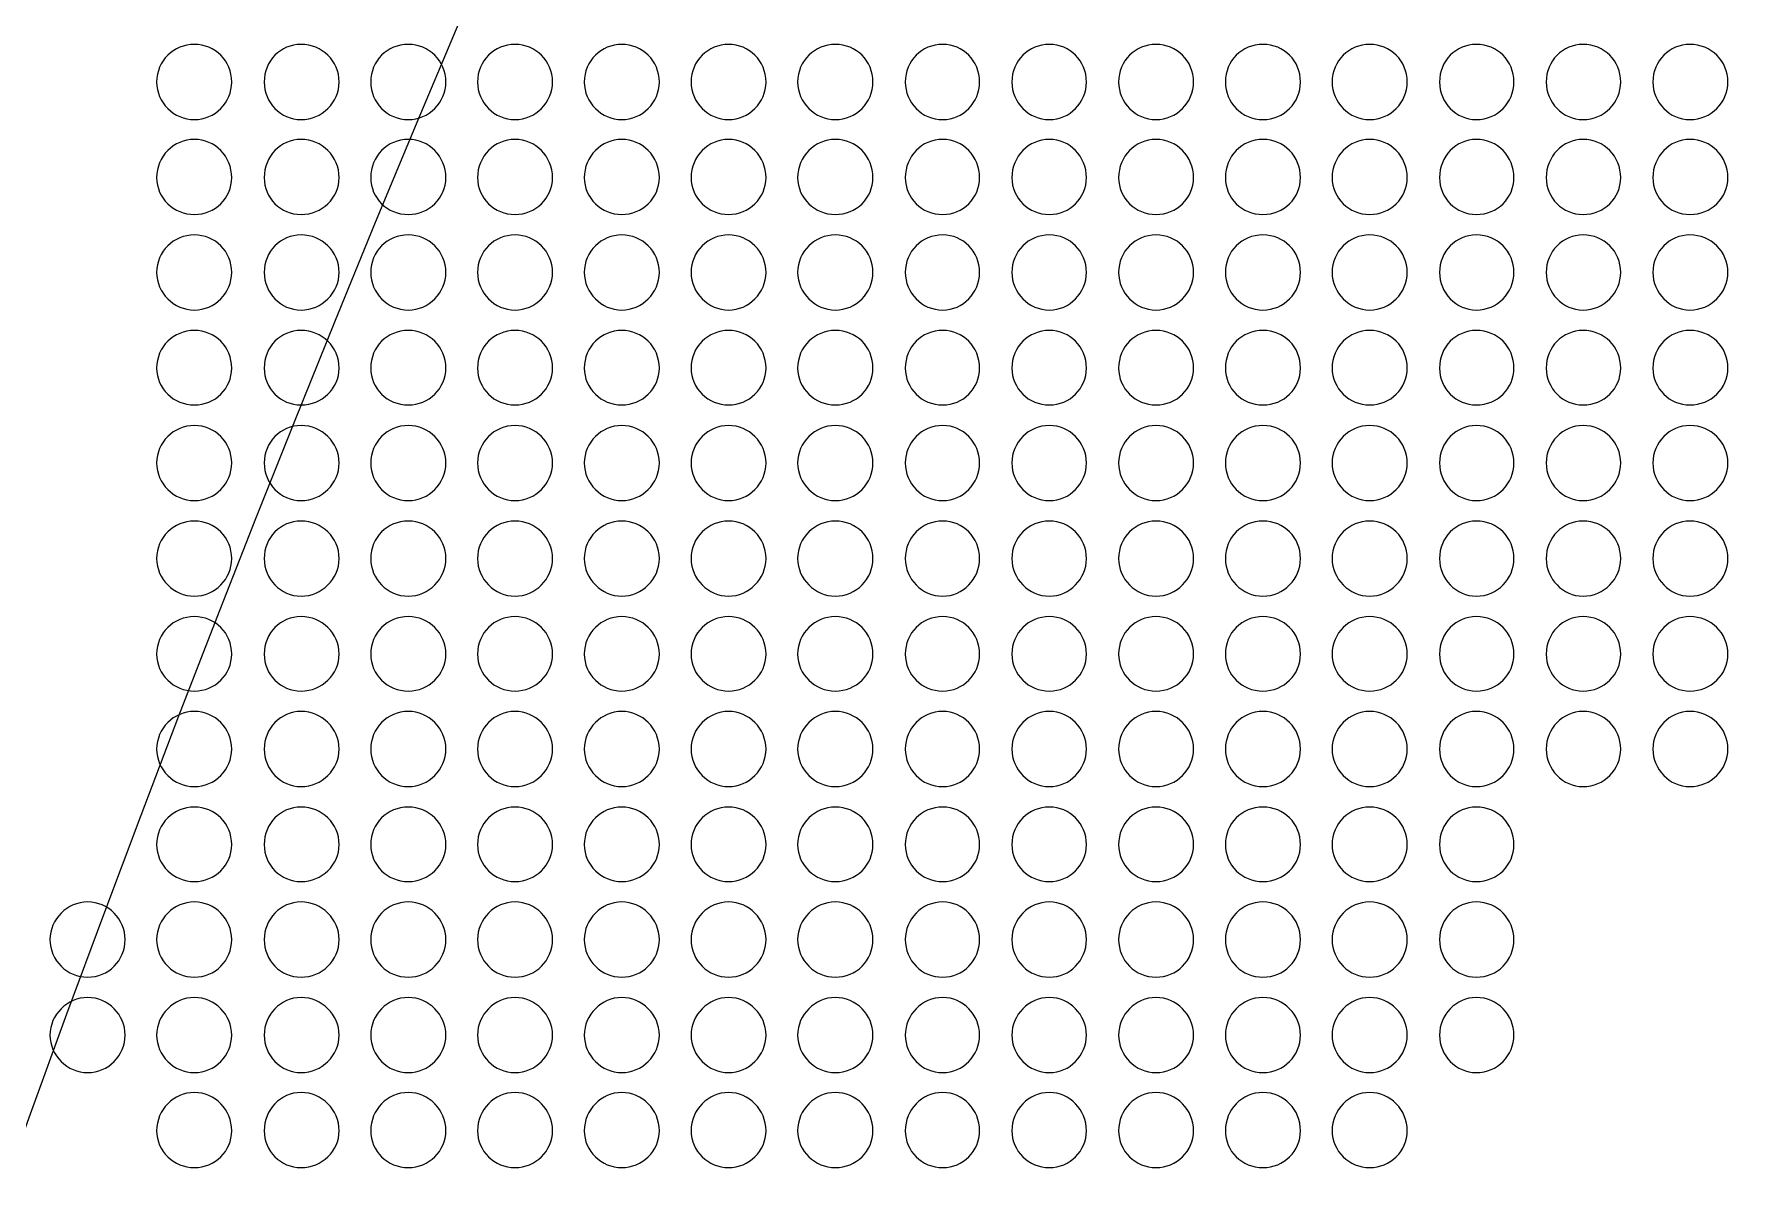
# Model space of a CAD drawing. Header units: inches. Extents: x 243 to 900, y -519 to -86.
# Drawn here: x 397.29 to 436.88, y -416.19 to -389.72 of the extents above; entities that cross this region are included whole.
import ezdxf

# ---------------------------------------------------------------- set-up
doc = ezdxf.new("R2010")
doc.units = ezdxf.units.IN
doc.header["$MEASUREMENT"] = 0
doc.layers.add('Layer 1', color=7, linetype='Continuous')

# ---------------------------------------------------------------- blocks, each defined once
blk = doc.blocks.new('block 3')
at = {"layer": 'Layer 1', "lineweight": 0}
blk.add_open_spline([(898.138, -484.267), (898.138, -494.991), (889.368, -503.763), (878.645, -503.763), (878.645, -503.763), (266.12, -503.763), (266.12, -503.763), (255.397, -503.763), (246.624, -494.991), (246.624, -484.267), (246.624, -484.267), (246.624, -108.507), (246.624, -108.507), (246.624, -97.783), (255.397, -89.011), (266.12, -89.011), (266.12, -89.011), (878.645, -89.011), (878.645, -89.011), (889.368, -89.011), (898.138, -97.783), (898.138, -108.507), (898.138, -108.507), (898.138, -484.267), (898.138, -484.267)], degree=3, knots=[0, 0, 0, 0, 1, 1, 1, 2, 2, 2, 3, 3, 3, 4, 4, 4, 5, 5, 5, 6, 6, 6, 7, 7, 7, 8, 8, 8, 8], dxfattribs=at)
blk = doc.blocks.new('block 2')
at = {"layer": 'Layer 1'}
blk.add_blockref('block 3', (0, 0), dxfattribs=at)
blk = doc.blocks.new('block 120')
at = {"layer": 'Layer 1', "lineweight": 0}
for points in [[(401.86, -390.822), (401.86, -391.295), (401.479, -391.692), (400.991, -391.692), (400.517, -391.692), (400.121, -391.295), (400.121, -390.822), (400.121, -390.331), (400.517, -389.952), (400.991, -389.952), (401.479, -389.952), (401.86, -390.331), (401.86, -390.822)], [(404.348, -390.822), (404.348, -391.295), (403.952, -391.692), (403.465, -391.692), (402.992, -391.692), (402.611, -391.295), (402.611, -390.822), (402.611, -390.331), (402.992, -389.952), (403.465, -389.952), (403.952, -389.952), (404.348, -390.331), (404.348, -390.822)], [(406.82, -390.822), (406.82, -391.295), (406.424, -391.692), (405.95, -391.692), (405.461, -391.692), (405.08, -391.295), (405.08, -390.822), (405.08, -390.331), (405.461, -389.952), (405.95, -389.952), (406.424, -389.952), (406.82, -390.331), (406.82, -390.822)], [(409.29, -390.822), (409.29, -391.295), (408.896, -391.692), (408.422, -391.692), (407.936, -391.692), (407.553, -391.295), (407.553, -390.822), (407.553, -390.331), (407.936, -389.952), (408.422, -389.952), (408.896, -389.952), (409.29, -390.331), (409.29, -390.822)], [(411.764, -390.822), (411.764, -391.295), (411.368, -391.692), (410.894, -391.692), (410.421, -391.692), (410.025, -391.295), (410.025, -390.822), (410.025, -390.331), (410.421, -389.952), (410.894, -389.952), (411.368, -389.952), (411.764, -390.331), (411.764, -390.822)], [(414.234, -390.822), (414.234, -391.295), (413.84, -391.692), (413.366, -391.692), (412.893, -391.692), (412.497, -391.295), (412.497, -390.822), (412.497, -390.331), (412.893, -389.952), (413.366, -389.952), (413.84, -389.952), (414.234, -390.331), (414.234, -390.822)], [(416.711, -390.822), (416.711, -391.295), (416.325, -391.692), (415.838, -391.692), (415.368, -391.692), (414.966, -391.295), (414.966, -390.822), (414.966, -390.331), (415.368, -389.952), (415.838, -389.952), (416.325, -389.952), (416.711, -390.331), (416.711, -390.822)], [(419.18, -390.822), (419.18, -391.295), (418.799, -391.692), (418.326, -391.692), (417.837, -391.692), (417.459, -391.295), (417.459, -390.822), (417.459, -390.331), (417.837, -389.952), (418.326, -389.952), (418.799, -389.952), (419.18, -390.331), (419.18, -390.822)], [(421.655, -390.822), (421.655, -391.295), (421.269, -391.692), (420.798, -391.692), (420.312, -391.692), (419.928, -391.295), (419.928, -390.822), (419.928, -390.331), (420.312, -389.952), (420.798, -389.952), (421.269, -389.952), (421.655, -390.331), (421.655, -390.822)], [(424.137, -390.822), (424.137, -391.295), (423.744, -391.692), (423.27, -391.692), (422.781, -391.692), (422.401, -391.295), (422.401, -390.822), (422.401, -390.331), (422.781, -389.952), (423.27, -389.952), (423.744, -389.952), (424.137, -390.331), (424.137, -390.822)], [(426.612, -390.822), (426.612, -391.295), (426.231, -391.692), (425.742, -391.692), (425.253, -391.692), (424.872, -391.295), (424.872, -390.822), (424.872, -390.331), (425.253, -389.952), (425.742, -389.952), (426.231, -389.952), (426.612, -390.331), (426.612, -390.822)], [(429.084, -390.822), (429.084, -391.295), (428.701, -391.692), (428.211, -391.692), (427.741, -391.692), (427.344, -391.295), (427.344, -390.822), (427.344, -390.331), (427.741, -389.952), (428.211, -389.952), (428.701, -389.952), (429.084, -390.331), (429.084, -390.822)], [(431.556, -390.822), (431.556, -391.295), (431.173, -391.692), (430.686, -391.692), (430.213, -391.692), (429.832, -391.295), (429.832, -390.822), (429.832, -390.331), (430.213, -389.952), (430.686, -389.952), (431.173, -389.952), (431.556, -390.331), (431.556, -390.822)], [(434.028, -390.822), (434.028, -391.295), (433.645, -391.692), (433.156, -391.692), (432.685, -391.692), (432.304, -391.295), (432.304, -390.822), (432.304, -390.331), (432.685, -389.952), (433.156, -389.952), (433.645, -389.952), (434.028, -390.331), (434.028, -390.822)], [(436.513, -390.822), (436.513, -391.295), (436.119, -391.692), (435.628, -391.692), (435.16, -391.692), (434.774, -391.295), (434.774, -390.822), (434.774, -390.331), (435.16, -389.952), (435.628, -389.952), (436.119, -389.952), (436.513, -390.331), (436.513, -390.822)]]:
    blk.add_open_spline(points, degree=3, knots=[0, 0, 0, 0, 1, 1, 1, 2, 2, 2, 3, 3, 3, 4, 4, 4, 4], dxfattribs=at)
blk = doc.blocks.new('block 121')
at = {"layer": 'Layer 1', "lineweight": 0}
for points in [[(401.86, -393.036), (401.86, -393.508), (401.479, -393.888), (400.991, -393.888), (400.517, -393.888), (400.121, -393.508), (400.121, -393.036), (400.121, -392.547), (400.517, -392.149), (400.991, -392.149), (401.479, -392.149), (401.86, -392.547), (401.86, -393.036)], [(404.348, -393.036), (404.348, -393.508), (403.952, -393.888), (403.465, -393.888), (402.992, -393.888), (402.611, -393.508), (402.611, -393.036), (402.611, -392.547), (402.992, -392.149), (403.465, -392.149), (403.952, -392.149), (404.348, -392.547), (404.348, -393.036)], [(406.82, -393.036), (406.82, -393.508), (406.424, -393.888), (405.95, -393.888), (405.461, -393.888), (405.08, -393.508), (405.08, -393.036), (405.08, -392.547), (405.461, -392.149), (405.95, -392.149), (406.424, -392.149), (406.82, -392.547), (406.82, -393.036)], [(409.29, -393.036), (409.29, -393.508), (408.896, -393.888), (408.422, -393.888), (407.936, -393.888), (407.553, -393.508), (407.553, -393.036), (407.553, -392.547), (407.936, -392.149), (408.422, -392.149), (408.896, -392.149), (409.29, -392.547), (409.29, -393.036)], [(411.764, -393.036), (411.764, -393.508), (411.368, -393.888), (410.894, -393.888), (410.421, -393.888), (410.025, -393.508), (410.025, -393.036), (410.025, -392.547), (410.421, -392.149), (410.894, -392.149), (411.368, -392.149), (411.764, -392.547), (411.764, -393.036)], [(414.234, -393.036), (414.234, -393.508), (413.84, -393.888), (413.366, -393.888), (412.893, -393.888), (412.497, -393.508), (412.497, -393.036), (412.497, -392.547), (412.893, -392.149), (413.366, -392.149), (413.84, -392.149), (414.234, -392.547), (414.234, -393.036)], [(416.711, -393.036), (416.711, -393.508), (416.325, -393.888), (415.838, -393.888), (415.368, -393.888), (414.966, -393.508), (414.966, -393.036), (414.966, -392.547), (415.368, -392.149), (415.838, -392.149), (416.325, -392.149), (416.711, -392.547), (416.711, -393.036)], [(419.18, -393.036), (419.18, -393.508), (418.799, -393.888), (418.326, -393.888), (417.837, -393.888), (417.459, -393.508), (417.459, -393.036), (417.459, -392.547), (417.837, -392.149), (418.326, -392.149), (418.799, -392.149), (419.18, -392.547), (419.18, -393.036)], [(421.655, -393.036), (421.655, -393.508), (421.269, -393.888), (420.798, -393.888), (420.312, -393.888), (419.928, -393.508), (419.928, -393.036), (419.928, -392.547), (420.312, -392.149), (420.798, -392.149), (421.269, -392.149), (421.655, -392.547), (421.655, -393.036)], [(424.137, -393.036), (424.137, -393.508), (423.744, -393.888), (423.27, -393.888), (422.781, -393.888), (422.401, -393.508), (422.401, -393.036), (422.401, -392.547), (422.781, -392.149), (423.27, -392.149), (423.744, -392.149), (424.137, -392.547), (424.137, -393.036)], [(426.612, -393.036), (426.612, -393.508), (426.231, -393.888), (425.742, -393.888), (425.253, -393.888), (424.872, -393.508), (424.872, -393.036), (424.872, -392.547), (425.253, -392.149), (425.742, -392.149), (426.231, -392.149), (426.612, -392.547), (426.612, -393.036)], [(429.084, -393.036), (429.084, -393.508), (428.701, -393.888), (428.211, -393.888), (427.741, -393.888), (427.344, -393.508), (427.344, -393.036), (427.344, -392.547), (427.741, -392.149), (428.211, -392.149), (428.701, -392.149), (429.084, -392.547), (429.084, -393.036)], [(431.556, -393.036), (431.556, -393.508), (431.173, -393.888), (430.686, -393.888), (430.213, -393.888), (429.832, -393.508), (429.832, -393.036), (429.832, -392.547), (430.213, -392.149), (430.686, -392.149), (431.173, -392.149), (431.556, -392.547), (431.556, -393.036)], [(434.028, -393.036), (434.028, -393.508), (433.645, -393.888), (433.156, -393.888), (432.685, -393.888), (432.304, -393.508), (432.304, -393.036), (432.304, -392.547), (432.685, -392.149), (433.156, -392.149), (433.645, -392.149), (434.028, -392.547), (434.028, -393.036)], [(436.513, -393.036), (436.513, -393.508), (436.119, -393.888), (435.628, -393.888), (435.16, -393.888), (434.774, -393.508), (434.774, -393.036), (434.774, -392.547), (435.16, -392.149), (435.628, -392.149), (436.119, -392.149), (436.513, -392.547), (436.513, -393.036)]]:
    blk.add_open_spline(points, degree=3, knots=[0, 0, 0, 0, 1, 1, 1, 2, 2, 2, 3, 3, 3, 4, 4, 4, 4], dxfattribs=at)
blk = doc.blocks.new('block 122')
at = {"layer": 'Layer 1', "lineweight": 0}
for points in [[(401.86, -395.23), (401.86, -395.703), (401.479, -396.1), (400.991, -396.1), (400.517, -396.1), (400.121, -395.703), (400.121, -395.23), (400.121, -394.742), (400.517, -394.362), (400.991, -394.362), (401.479, -394.362), (401.86, -394.742), (401.86, -395.23)], [(404.348, -395.23), (404.348, -395.703), (403.952, -396.1), (403.465, -396.1), (402.992, -396.1), (402.611, -395.703), (402.611, -395.23), (402.611, -394.742), (402.992, -394.362), (403.465, -394.362), (403.952, -394.362), (404.348, -394.742), (404.348, -395.23)], [(406.82, -395.23), (406.82, -395.703), (406.424, -396.1), (405.95, -396.1), (405.461, -396.1), (405.08, -395.703), (405.08, -395.23), (405.08, -394.742), (405.461, -394.362), (405.95, -394.362), (406.424, -394.362), (406.82, -394.742), (406.82, -395.23)], [(409.29, -395.23), (409.29, -395.703), (408.896, -396.1), (408.422, -396.1), (407.936, -396.1), (407.553, -395.703), (407.553, -395.23), (407.553, -394.742), (407.936, -394.362), (408.422, -394.362), (408.896, -394.362), (409.29, -394.742), (409.29, -395.23)], [(411.764, -395.23), (411.764, -395.703), (411.368, -396.1), (410.894, -396.1), (410.421, -396.1), (410.025, -395.703), (410.025, -395.23), (410.025, -394.742), (410.421, -394.362), (410.894, -394.362), (411.368, -394.362), (411.764, -394.742), (411.764, -395.23)], [(414.234, -395.23), (414.234, -395.703), (413.84, -396.1), (413.366, -396.1), (412.893, -396.1), (412.497, -395.703), (412.497, -395.23), (412.497, -394.742), (412.893, -394.362), (413.366, -394.362), (413.84, -394.362), (414.234, -394.742), (414.234, -395.23)], [(416.711, -395.23), (416.711, -395.703), (416.325, -396.1), (415.838, -396.1), (415.368, -396.1), (414.966, -395.703), (414.966, -395.23), (414.966, -394.742), (415.368, -394.362), (415.838, -394.362), (416.325, -394.362), (416.711, -394.742), (416.711, -395.23)], [(419.18, -395.23), (419.18, -395.703), (418.799, -396.1), (418.326, -396.1), (417.837, -396.1), (417.459, -395.703), (417.459, -395.23), (417.459, -394.742), (417.837, -394.362), (418.326, -394.362), (418.799, -394.362), (419.18, -394.742), (419.18, -395.23)], [(421.655, -395.23), (421.655, -395.703), (421.269, -396.1), (420.798, -396.1), (420.312, -396.1), (419.928, -395.703), (419.928, -395.23), (419.928, -394.742), (420.312, -394.362), (420.798, -394.362), (421.269, -394.362), (421.655, -394.742), (421.655, -395.23)], [(424.137, -395.23), (424.137, -395.703), (423.744, -396.1), (423.27, -396.1), (422.781, -396.1), (422.401, -395.703), (422.401, -395.23), (422.401, -394.742), (422.781, -394.362), (423.27, -394.362), (423.744, -394.362), (424.137, -394.742), (424.137, -395.23)], [(426.612, -395.23), (426.612, -395.703), (426.231, -396.1), (425.742, -396.1), (425.253, -396.1), (424.872, -395.703), (424.872, -395.23), (424.872, -394.742), (425.253, -394.362), (425.742, -394.362), (426.231, -394.362), (426.612, -394.742), (426.612, -395.23)], [(429.084, -395.23), (429.084, -395.703), (428.701, -396.1), (428.211, -396.1), (427.741, -396.1), (427.344, -395.703), (427.344, -395.23), (427.344, -394.742), (427.741, -394.362), (428.211, -394.362), (428.701, -394.362), (429.084, -394.742), (429.084, -395.23)], [(431.556, -395.23), (431.556, -395.703), (431.173, -396.1), (430.686, -396.1), (430.213, -396.1), (429.832, -395.703), (429.832, -395.23), (429.832, -394.742), (430.213, -394.362), (430.686, -394.362), (431.173, -394.362), (431.556, -394.742), (431.556, -395.23)], [(434.028, -395.23), (434.028, -395.703), (433.645, -396.1), (433.156, -396.1), (432.685, -396.1), (432.304, -395.703), (432.304, -395.23), (432.304, -394.742), (432.685, -394.362), (433.156, -394.362), (433.645, -394.362), (434.028, -394.742), (434.028, -395.23)], [(436.513, -395.23), (436.513, -395.703), (436.119, -396.1), (435.628, -396.1), (435.16, -396.1), (434.774, -395.703), (434.774, -395.23), (434.774, -394.742), (435.16, -394.362), (435.628, -394.362), (436.119, -394.362), (436.513, -394.742), (436.513, -395.23)]]:
    blk.add_open_spline(points, degree=3, knots=[0, 0, 0, 0, 1, 1, 1, 2, 2, 2, 3, 3, 3, 4, 4, 4, 4], dxfattribs=at)
blk = doc.blocks.new('block 123')
at = {"layer": 'Layer 1', "lineweight": 0}
for points in [[(401.86, -397.443), (401.86, -397.916), (401.479, -398.298), (400.991, -398.298), (400.517, -398.298), (400.121, -397.916), (400.121, -397.443), (400.121, -396.954), (400.517, -396.573), (400.991, -396.573), (401.479, -396.573), (401.86, -396.954), (401.86, -397.443)], [(404.348, -397.443), (404.348, -397.916), (403.952, -398.298), (403.465, -398.298), (402.992, -398.298), (402.611, -397.916), (402.611, -397.443), (402.611, -396.954), (402.992, -396.573), (403.465, -396.573), (403.952, -396.573), (404.348, -396.954), (404.348, -397.443)], [(406.82, -397.443), (406.82, -397.916), (406.424, -398.298), (405.95, -398.298), (405.461, -398.298), (405.08, -397.916), (405.08, -397.443), (405.08, -396.954), (405.461, -396.573), (405.95, -396.573), (406.424, -396.573), (406.82, -396.954), (406.82, -397.443)], [(409.29, -397.443), (409.29, -397.916), (408.896, -398.298), (408.422, -398.298), (407.936, -398.298), (407.553, -397.916), (407.553, -397.443), (407.553, -396.954), (407.936, -396.573), (408.422, -396.573), (408.896, -396.573), (409.29, -396.954), (409.29, -397.443)], [(411.764, -397.443), (411.764, -397.916), (411.368, -398.298), (410.894, -398.298), (410.421, -398.298), (410.025, -397.916), (410.025, -397.443), (410.025, -396.954), (410.421, -396.573), (410.894, -396.573), (411.368, -396.573), (411.764, -396.954), (411.764, -397.443)], [(414.234, -397.443), (414.234, -397.916), (413.84, -398.298), (413.366, -398.298), (412.893, -398.298), (412.497, -397.916), (412.497, -397.443), (412.497, -396.954), (412.893, -396.573), (413.366, -396.573), (413.84, -396.573), (414.234, -396.954), (414.234, -397.443)], [(416.711, -397.443), (416.711, -397.916), (416.325, -398.298), (415.838, -398.298), (415.368, -398.298), (414.966, -397.916), (414.966, -397.443), (414.966, -396.954), (415.368, -396.573), (415.838, -396.573), (416.325, -396.573), (416.711, -396.954), (416.711, -397.443)], [(419.18, -397.443), (419.18, -397.916), (418.799, -398.298), (418.326, -398.298), (417.837, -398.298), (417.459, -397.916), (417.459, -397.443), (417.459, -396.954), (417.837, -396.573), (418.326, -396.573), (418.799, -396.573), (419.18, -396.954), (419.18, -397.443)], [(421.655, -397.443), (421.655, -397.916), (421.269, -398.298), (420.798, -398.298), (420.312, -398.298), (419.928, -397.916), (419.928, -397.443), (419.928, -396.954), (420.312, -396.573), (420.798, -396.573), (421.269, -396.573), (421.655, -396.954), (421.655, -397.443)], [(424.137, -397.443), (424.137, -397.916), (423.744, -398.298), (423.27, -398.298), (422.781, -398.298), (422.401, -397.916), (422.401, -397.443), (422.401, -396.954), (422.781, -396.573), (423.27, -396.573), (423.744, -396.573), (424.137, -396.954), (424.137, -397.443)], [(426.612, -397.443), (426.612, -397.916), (426.231, -398.298), (425.742, -398.298), (425.253, -398.298), (424.872, -397.916), (424.872, -397.443), (424.872, -396.954), (425.253, -396.573), (425.742, -396.573), (426.231, -396.573), (426.612, -396.954), (426.612, -397.443)], [(429.084, -397.443), (429.084, -397.916), (428.701, -398.298), (428.211, -398.298), (427.741, -398.298), (427.344, -397.916), (427.344, -397.443), (427.344, -396.954), (427.741, -396.573), (428.211, -396.573), (428.701, -396.573), (429.084, -396.954), (429.084, -397.443)], [(431.556, -397.443), (431.556, -397.916), (431.173, -398.298), (430.686, -398.298), (430.213, -398.298), (429.832, -397.916), (429.832, -397.443), (429.832, -396.954), (430.213, -396.573), (430.686, -396.573), (431.173, -396.573), (431.556, -396.954), (431.556, -397.443)], [(434.028, -397.443), (434.028, -397.916), (433.645, -398.298), (433.156, -398.298), (432.685, -398.298), (432.304, -397.916), (432.304, -397.443), (432.304, -396.954), (432.685, -396.573), (433.156, -396.573), (433.645, -396.573), (434.028, -396.954), (434.028, -397.443)], [(436.513, -397.443), (436.513, -397.916), (436.119, -398.298), (435.628, -398.298), (435.16, -398.298), (434.774, -397.916), (434.774, -397.443), (434.774, -396.954), (435.16, -396.573), (435.628, -396.573), (436.119, -396.573), (436.513, -396.954), (436.513, -397.443)]]:
    blk.add_open_spline(points, degree=3, knots=[0, 0, 0, 0, 1, 1, 1, 2, 2, 2, 3, 3, 3, 4, 4, 4, 4], dxfattribs=at)
blk = doc.blocks.new('block 124')
at = {"layer": 'Layer 1', "lineweight": 0}
for points in [[(401.86, -399.641), (401.86, -400.116), (401.479, -400.513), (400.991, -400.513), (400.517, -400.513), (400.121, -400.116), (400.121, -399.641), (400.121, -399.17), (400.517, -398.773), (400.991, -398.773), (401.479, -398.773), (401.86, -399.17), (401.86, -399.641)], [(404.348, -399.641), (404.348, -400.116), (403.952, -400.513), (403.465, -400.513), (402.992, -400.513), (402.611, -400.116), (402.611, -399.641), (402.611, -399.17), (402.992, -398.773), (403.465, -398.773), (403.952, -398.773), (404.348, -399.17), (404.348, -399.641)], [(406.82, -399.641), (406.82, -400.116), (406.424, -400.513), (405.95, -400.513), (405.461, -400.513), (405.08, -400.116), (405.08, -399.641), (405.08, -399.17), (405.461, -398.773), (405.95, -398.773), (406.424, -398.773), (406.82, -399.17), (406.82, -399.641)], [(409.29, -399.641), (409.29, -400.116), (408.896, -400.513), (408.422, -400.513), (407.936, -400.513), (407.553, -400.116), (407.553, -399.641), (407.553, -399.17), (407.936, -398.773), (408.422, -398.773), (408.896, -398.773), (409.29, -399.17), (409.29, -399.641)], [(411.764, -399.641), (411.764, -400.116), (411.368, -400.513), (410.894, -400.513), (410.421, -400.513), (410.025, -400.116), (410.025, -399.641), (410.025, -399.17), (410.421, -398.773), (410.894, -398.773), (411.368, -398.773), (411.764, -399.17), (411.764, -399.641)], [(414.234, -399.641), (414.234, -400.116), (413.84, -400.513), (413.366, -400.513), (412.893, -400.513), (412.497, -400.116), (412.497, -399.641), (412.497, -399.17), (412.893, -398.773), (413.366, -398.773), (413.84, -398.773), (414.234, -399.17), (414.234, -399.641)], [(416.711, -399.641), (416.711, -400.116), (416.325, -400.513), (415.838, -400.513), (415.368, -400.513), (414.966, -400.116), (414.966, -399.641), (414.966, -399.17), (415.368, -398.773), (415.838, -398.773), (416.325, -398.773), (416.711, -399.17), (416.711, -399.641)], [(419.18, -399.641), (419.18, -400.116), (418.799, -400.513), (418.326, -400.513), (417.837, -400.513), (417.459, -400.116), (417.459, -399.641), (417.459, -399.17), (417.837, -398.773), (418.326, -398.773), (418.799, -398.773), (419.18, -399.17), (419.18, -399.641)], [(421.655, -399.641), (421.655, -400.116), (421.269, -400.513), (420.798, -400.513), (420.312, -400.513), (419.928, -400.116), (419.928, -399.641), (419.928, -399.17), (420.312, -398.773), (420.798, -398.773), (421.269, -398.773), (421.655, -399.17), (421.655, -399.641)], [(424.137, -399.641), (424.137, -400.116), (423.744, -400.513), (423.27, -400.513), (422.781, -400.513), (422.401, -400.116), (422.401, -399.641), (422.401, -399.17), (422.781, -398.773), (423.27, -398.773), (423.744, -398.773), (424.137, -399.17), (424.137, -399.641)], [(426.612, -399.641), (426.612, -400.116), (426.231, -400.513), (425.742, -400.513), (425.253, -400.513), (424.872, -400.116), (424.872, -399.641), (424.872, -399.17), (425.253, -398.773), (425.742, -398.773), (426.231, -398.773), (426.612, -399.17), (426.612, -399.641)], [(429.084, -399.641), (429.084, -400.116), (428.701, -400.513), (428.211, -400.513), (427.741, -400.513), (427.344, -400.116), (427.344, -399.641), (427.344, -399.17), (427.741, -398.773), (428.211, -398.773), (428.701, -398.773), (429.084, -399.17), (429.084, -399.641)], [(431.556, -399.641), (431.556, -400.116), (431.173, -400.513), (430.686, -400.513), (430.213, -400.513), (429.832, -400.116), (429.832, -399.641), (429.832, -399.17), (430.213, -398.773), (430.686, -398.773), (431.173, -398.773), (431.556, -399.17), (431.556, -399.641)], [(434.028, -399.641), (434.028, -400.116), (433.645, -400.513), (433.156, -400.513), (432.685, -400.513), (432.304, -400.116), (432.304, -399.641), (432.304, -399.17), (432.685, -398.773), (433.156, -398.773), (433.645, -398.773), (434.028, -399.17), (434.028, -399.641)], [(436.513, -399.641), (436.513, -400.116), (436.119, -400.513), (435.628, -400.513), (435.16, -400.513), (434.774, -400.116), (434.774, -399.641), (434.774, -399.17), (435.16, -398.773), (435.628, -398.773), (436.119, -398.773), (436.513, -399.17), (436.513, -399.641)], [(438.985, -399.641), (438.985, -400.116), (438.589, -400.513), (438.118, -400.513), (437.629, -400.513), (437.246, -400.116), (437.246, -399.641), (437.246, -399.17), (437.629, -398.773), (438.118, -398.773), (438.589, -398.773), (438.985, -399.17), (438.985, -399.641)]]:
    blk.add_open_spline(points, degree=3, knots=[0, 0, 0, 0, 1, 1, 1, 2, 2, 2, 3, 3, 3, 4, 4, 4, 4], dxfattribs=at)
blk = doc.blocks.new('block 125')
at = {"layer": 'Layer 1', "lineweight": 0}
for points in [[(401.86, -401.854), (401.86, -402.326), (401.479, -402.723), (400.991, -402.723), (400.517, -402.723), (400.121, -402.326), (400.121, -401.854), (400.121, -401.365), (400.517, -400.985), (400.991, -400.985), (401.479, -400.985), (401.86, -401.365), (401.86, -401.854)], [(404.348, -401.854), (404.348, -402.326), (403.952, -402.723), (403.465, -402.723), (402.992, -402.723), (402.611, -402.326), (402.611, -401.854), (402.611, -401.365), (402.992, -400.985), (403.465, -400.985), (403.952, -400.985), (404.348, -401.365), (404.348, -401.854)], [(406.82, -401.854), (406.82, -402.326), (406.424, -402.723), (405.95, -402.723), (405.461, -402.723), (405.08, -402.326), (405.08, -401.854), (405.08, -401.365), (405.461, -400.985), (405.95, -400.985), (406.424, -400.985), (406.82, -401.365), (406.82, -401.854)], [(409.29, -401.854), (409.29, -402.326), (408.896, -402.723), (408.422, -402.723), (407.936, -402.723), (407.553, -402.326), (407.553, -401.854), (407.553, -401.365), (407.936, -400.985), (408.422, -400.985), (408.896, -400.985), (409.29, -401.365), (409.29, -401.854)], [(411.764, -401.854), (411.764, -402.326), (411.368, -402.723), (410.894, -402.723), (410.421, -402.723), (410.025, -402.326), (410.025, -401.854), (410.025, -401.365), (410.421, -400.985), (410.894, -400.985), (411.368, -400.985), (411.764, -401.365), (411.764, -401.854)], [(414.234, -401.854), (414.234, -402.326), (413.84, -402.723), (413.366, -402.723), (412.893, -402.723), (412.497, -402.326), (412.497, -401.854), (412.497, -401.365), (412.893, -400.985), (413.366, -400.985), (413.84, -400.985), (414.234, -401.365), (414.234, -401.854)], [(416.711, -401.854), (416.711, -402.326), (416.325, -402.723), (415.838, -402.723), (415.368, -402.723), (414.966, -402.326), (414.966, -401.854), (414.966, -401.365), (415.368, -400.985), (415.838, -400.985), (416.325, -400.985), (416.711, -401.365), (416.711, -401.854)], [(419.18, -401.854), (419.18, -402.326), (418.799, -402.723), (418.326, -402.723), (417.837, -402.723), (417.459, -402.326), (417.459, -401.854), (417.459, -401.365), (417.837, -400.985), (418.326, -400.985), (418.799, -400.985), (419.18, -401.365), (419.18, -401.854)], [(421.655, -401.854), (421.655, -402.326), (421.269, -402.723), (420.798, -402.723), (420.312, -402.723), (419.928, -402.326), (419.928, -401.854), (419.928, -401.365), (420.312, -400.985), (420.798, -400.985), (421.269, -400.985), (421.655, -401.365), (421.655, -401.854)], [(424.137, -401.854), (424.137, -402.326), (423.744, -402.723), (423.27, -402.723), (422.781, -402.723), (422.401, -402.326), (422.401, -401.854), (422.401, -401.365), (422.781, -400.985), (423.27, -400.985), (423.744, -400.985), (424.137, -401.365), (424.137, -401.854)], [(426.612, -401.854), (426.612, -402.326), (426.231, -402.723), (425.742, -402.723), (425.253, -402.723), (424.872, -402.326), (424.872, -401.854), (424.872, -401.365), (425.253, -400.985), (425.742, -400.985), (426.231, -400.985), (426.612, -401.365), (426.612, -401.854)], [(429.084, -401.854), (429.084, -402.326), (428.701, -402.723), (428.211, -402.723), (427.741, -402.723), (427.344, -402.326), (427.344, -401.854), (427.344, -401.365), (427.741, -400.985), (428.211, -400.985), (428.701, -400.985), (429.084, -401.365), (429.084, -401.854)], [(431.556, -401.854), (431.556, -402.326), (431.173, -402.723), (430.686, -402.723), (430.213, -402.723), (429.832, -402.326), (429.832, -401.854), (429.832, -401.365), (430.213, -400.985), (430.686, -400.985), (431.173, -400.985), (431.556, -401.365), (431.556, -401.854)], [(434.028, -401.854), (434.028, -402.326), (433.645, -402.723), (433.156, -402.723), (432.685, -402.723), (432.304, -402.326), (432.304, -401.854), (432.304, -401.365), (432.685, -400.985), (433.156, -400.985), (433.645, -400.985), (434.028, -401.365), (434.028, -401.854)], [(436.513, -401.854), (436.513, -402.326), (436.119, -402.723), (435.628, -402.723), (435.16, -402.723), (434.774, -402.326), (434.774, -401.854), (434.774, -401.365), (435.16, -400.985), (435.628, -400.985), (436.119, -400.985), (436.513, -401.365), (436.513, -401.854)], [(438.985, -401.854), (438.985, -402.326), (438.589, -402.723), (438.118, -402.723), (437.629, -402.723), (437.246, -402.326), (437.246, -401.854), (437.246, -401.365), (437.629, -400.985), (438.118, -400.985), (438.589, -400.985), (438.985, -401.365), (438.985, -401.854)]]:
    blk.add_open_spline(points, degree=3, knots=[0, 0, 0, 0, 1, 1, 1, 2, 2, 2, 3, 3, 3, 4, 4, 4, 4], dxfattribs=at)
blk = doc.blocks.new('block 126')
at = {"layer": 'Layer 1', "lineweight": 0}
for points in [[(401.86, -404.065), (401.86, -404.539), (401.479, -404.921), (400.991, -404.921), (400.517, -404.921), (400.121, -404.539), (400.121, -404.065), (400.121, -403.577), (400.517, -403.197), (400.991, -403.197), (401.479, -403.197), (401.86, -403.577), (401.86, -404.065)], [(404.348, -404.065), (404.348, -404.539), (403.952, -404.921), (403.465, -404.921), (402.992, -404.921), (402.611, -404.539), (402.611, -404.065), (402.611, -403.577), (402.992, -403.197), (403.465, -403.197), (403.952, -403.197), (404.348, -403.577), (404.348, -404.065)], [(406.82, -404.065), (406.82, -404.539), (406.424, -404.921), (405.95, -404.921), (405.461, -404.921), (405.08, -404.539), (405.08, -404.065), (405.08, -403.577), (405.461, -403.197), (405.95, -403.197), (406.424, -403.197), (406.82, -403.577), (406.82, -404.065)], [(409.29, -404.065), (409.29, -404.539), (408.896, -404.921), (408.422, -404.921), (407.936, -404.921), (407.553, -404.539), (407.553, -404.065), (407.553, -403.577), (407.936, -403.197), (408.422, -403.197), (408.896, -403.197), (409.29, -403.577), (409.29, -404.065)], [(411.764, -404.065), (411.764, -404.539), (411.368, -404.921), (410.894, -404.921), (410.421, -404.921), (410.025, -404.539), (410.025, -404.065), (410.025, -403.577), (410.421, -403.197), (410.894, -403.197), (411.368, -403.197), (411.764, -403.577), (411.764, -404.065)], [(414.234, -404.065), (414.234, -404.539), (413.84, -404.921), (413.366, -404.921), (412.893, -404.921), (412.497, -404.539), (412.497, -404.065), (412.497, -403.577), (412.893, -403.197), (413.366, -403.197), (413.84, -403.197), (414.234, -403.577), (414.234, -404.065)], [(416.711, -404.065), (416.711, -404.539), (416.325, -404.921), (415.838, -404.921), (415.368, -404.921), (414.966, -404.539), (414.966, -404.065), (414.966, -403.577), (415.368, -403.197), (415.838, -403.197), (416.325, -403.197), (416.711, -403.577), (416.711, -404.065)], [(419.18, -404.065), (419.18, -404.539), (418.799, -404.921), (418.326, -404.921), (417.837, -404.921), (417.459, -404.539), (417.459, -404.065), (417.459, -403.577), (417.837, -403.197), (418.326, -403.197), (418.799, -403.197), (419.18, -403.577), (419.18, -404.065)], [(421.655, -404.065), (421.655, -404.539), (421.269, -404.921), (420.798, -404.921), (420.312, -404.921), (419.928, -404.539), (419.928, -404.065), (419.928, -403.577), (420.312, -403.197), (420.798, -403.197), (421.269, -403.197), (421.655, -403.577), (421.655, -404.065)], [(424.137, -404.065), (424.137, -404.539), (423.744, -404.921), (423.27, -404.921), (422.781, -404.921), (422.401, -404.539), (422.401, -404.065), (422.401, -403.577), (422.781, -403.197), (423.27, -403.197), (423.744, -403.197), (424.137, -403.577), (424.137, -404.065)], [(426.612, -404.065), (426.612, -404.539), (426.231, -404.921), (425.742, -404.921), (425.253, -404.921), (424.872, -404.539), (424.872, -404.065), (424.872, -403.577), (425.253, -403.197), (425.742, -403.197), (426.231, -403.197), (426.612, -403.577), (426.612, -404.065)], [(429.084, -404.065), (429.084, -404.539), (428.701, -404.921), (428.211, -404.921), (427.741, -404.921), (427.344, -404.539), (427.344, -404.065), (427.344, -403.577), (427.741, -403.197), (428.211, -403.197), (428.701, -403.197), (429.084, -403.577), (429.084, -404.065)], [(431.556, -404.065), (431.556, -404.539), (431.173, -404.921), (430.686, -404.921), (430.213, -404.921), (429.832, -404.539), (429.832, -404.065), (429.832, -403.577), (430.213, -403.197), (430.686, -403.197), (431.173, -403.197), (431.556, -403.577), (431.556, -404.065)], [(434.028, -404.065), (434.028, -404.539), (433.645, -404.921), (433.156, -404.921), (432.685, -404.921), (432.304, -404.539), (432.304, -404.065), (432.304, -403.577), (432.685, -403.197), (433.156, -403.197), (433.645, -403.197), (434.028, -403.577), (434.028, -404.065)], [(436.513, -404.065), (436.513, -404.539), (436.119, -404.921), (435.628, -404.921), (435.16, -404.921), (434.774, -404.539), (434.774, -404.065), (434.774, -403.577), (435.16, -403.197), (435.628, -403.197), (436.119, -403.197), (436.513, -403.577), (436.513, -404.065)]]:
    blk.add_open_spline(points, degree=3, knots=[0, 0, 0, 0, 1, 1, 1, 2, 2, 2, 3, 3, 3, 4, 4, 4, 4], dxfattribs=at)
blk = doc.blocks.new('block 127')
at = {"layer": 'Layer 1', "lineweight": 0}
for points in [[(401.86, -406.264), (401.86, -406.735), (401.479, -407.134), (400.991, -407.134), (400.517, -407.134), (400.121, -406.735), (400.121, -406.264), (400.121, -405.791), (400.517, -405.393), (400.991, -405.393), (401.479, -405.393), (401.86, -405.791), (401.86, -406.264)], [(404.348, -406.264), (404.348, -406.735), (403.952, -407.134), (403.465, -407.134), (402.992, -407.134), (402.611, -406.735), (402.611, -406.264), (402.611, -405.791), (402.992, -405.393), (403.465, -405.393), (403.952, -405.393), (404.348, -405.791), (404.348, -406.264)], [(406.82, -406.264), (406.82, -406.735), (406.424, -407.134), (405.95, -407.134), (405.461, -407.134), (405.08, -406.735), (405.08, -406.264), (405.08, -405.791), (405.461, -405.393), (405.95, -405.393), (406.424, -405.393), (406.82, -405.791), (406.82, -406.264)], [(409.29, -406.264), (409.29, -406.735), (408.896, -407.134), (408.422, -407.134), (407.936, -407.134), (407.553, -406.735), (407.553, -406.264), (407.553, -405.791), (407.936, -405.393), (408.422, -405.393), (408.896, -405.393), (409.29, -405.791), (409.29, -406.264)], [(411.764, -406.264), (411.764, -406.735), (411.368, -407.134), (410.894, -407.134), (410.421, -407.134), (410.025, -406.735), (410.025, -406.264), (410.025, -405.791), (410.421, -405.393), (410.894, -405.393), (411.368, -405.393), (411.764, -405.791), (411.764, -406.264)], [(414.234, -406.264), (414.234, -406.735), (413.84, -407.134), (413.366, -407.134), (412.893, -407.134), (412.497, -406.735), (412.497, -406.264), (412.497, -405.791), (412.893, -405.393), (413.366, -405.393), (413.84, -405.393), (414.234, -405.791), (414.234, -406.264)], [(416.711, -406.264), (416.711, -406.735), (416.325, -407.134), (415.838, -407.134), (415.368, -407.134), (414.966, -406.735), (414.966, -406.264), (414.966, -405.791), (415.368, -405.393), (415.838, -405.393), (416.325, -405.393), (416.711, -405.791), (416.711, -406.264)], [(419.18, -406.264), (419.18, -406.735), (418.799, -407.134), (418.326, -407.134), (417.837, -407.134), (417.459, -406.735), (417.459, -406.264), (417.459, -405.791), (417.837, -405.393), (418.326, -405.393), (418.799, -405.393), (419.18, -405.791), (419.18, -406.264)], [(421.655, -406.264), (421.655, -406.735), (421.269, -407.134), (420.798, -407.134), (420.312, -407.134), (419.928, -406.735), (419.928, -406.264), (419.928, -405.791), (420.312, -405.393), (420.798, -405.393), (421.269, -405.393), (421.655, -405.791), (421.655, -406.264)], [(424.137, -406.264), (424.137, -406.735), (423.744, -407.134), (423.27, -407.134), (422.781, -407.134), (422.401, -406.735), (422.401, -406.264), (422.401, -405.791), (422.781, -405.393), (423.27, -405.393), (423.744, -405.393), (424.137, -405.791), (424.137, -406.264)], [(426.612, -406.264), (426.612, -406.735), (426.231, -407.134), (425.742, -407.134), (425.253, -407.134), (424.872, -406.735), (424.872, -406.264), (424.872, -405.791), (425.253, -405.393), (425.742, -405.393), (426.231, -405.393), (426.612, -405.791), (426.612, -406.264)], [(429.084, -406.264), (429.084, -406.735), (428.701, -407.134), (428.211, -407.134), (427.741, -407.134), (427.344, -406.735), (427.344, -406.264), (427.344, -405.791), (427.741, -405.393), (428.211, -405.393), (428.701, -405.393), (429.084, -405.791), (429.084, -406.264)], [(431.556, -406.264), (431.556, -406.735), (431.173, -407.134), (430.686, -407.134), (430.213, -407.134), (429.832, -406.735), (429.832, -406.264), (429.832, -405.791), (430.213, -405.393), (430.686, -405.393), (431.173, -405.393), (431.556, -405.791), (431.556, -406.264)], [(434.028, -406.264), (434.028, -406.735), (433.645, -407.134), (433.156, -407.134), (432.685, -407.134), (432.304, -406.735), (432.304, -406.264), (432.304, -405.791), (432.685, -405.393), (433.156, -405.393), (433.645, -405.393), (434.028, -405.791), (434.028, -406.264)], [(436.513, -406.264), (436.513, -406.735), (436.119, -407.134), (435.628, -407.134), (435.16, -407.134), (434.774, -406.735), (434.774, -406.264), (434.774, -405.791), (435.16, -405.393), (435.628, -405.393), (436.119, -405.393), (436.513, -405.791), (436.513, -406.264)]]:
    blk.add_open_spline(points, degree=3, knots=[0, 0, 0, 0, 1, 1, 1, 2, 2, 2, 3, 3, 3, 4, 4, 4, 4], dxfattribs=at)
blk = doc.blocks.new('block 128')
at = {"layer": 'Layer 1', "lineweight": 0}
for points in [[(401.86, -408.476), (401.86, -408.949), (401.479, -409.331), (400.991, -409.331), (400.517, -409.331), (400.121, -408.949), (400.121, -408.476), (400.121, -407.988), (400.517, -407.606), (400.991, -407.606), (401.479, -407.606), (401.86, -407.988), (401.86, -408.476)], [(404.348, -408.476), (404.348, -408.949), (403.952, -409.331), (403.465, -409.331), (402.992, -409.331), (402.611, -408.949), (402.611, -408.476), (402.611, -407.988), (402.992, -407.606), (403.465, -407.606), (403.952, -407.606), (404.348, -407.988), (404.348, -408.476)], [(406.82, -408.476), (406.82, -408.949), (406.424, -409.331), (405.95, -409.331), (405.461, -409.331), (405.08, -408.949), (405.08, -408.476), (405.08, -407.988), (405.461, -407.606), (405.95, -407.606), (406.424, -407.606), (406.82, -407.988), (406.82, -408.476)], [(409.29, -408.476), (409.29, -408.949), (408.896, -409.331), (408.422, -409.331), (407.936, -409.331), (407.553, -408.949), (407.553, -408.476), (407.553, -407.988), (407.936, -407.606), (408.422, -407.606), (408.896, -407.606), (409.29, -407.988), (409.29, -408.476)], [(411.764, -408.476), (411.764, -408.949), (411.368, -409.331), (410.894, -409.331), (410.421, -409.331), (410.025, -408.949), (410.025, -408.476), (410.025, -407.988), (410.421, -407.606), (410.894, -407.606), (411.368, -407.606), (411.764, -407.988), (411.764, -408.476)], [(414.234, -408.476), (414.234, -408.949), (413.84, -409.331), (413.366, -409.331), (412.893, -409.331), (412.497, -408.949), (412.497, -408.476), (412.497, -407.988), (412.893, -407.606), (413.366, -407.606), (413.84, -407.606), (414.234, -407.988), (414.234, -408.476)], [(416.711, -408.476), (416.711, -408.949), (416.325, -409.331), (415.838, -409.331), (415.368, -409.331), (414.966, -408.949), (414.966, -408.476), (414.966, -407.988), (415.368, -407.606), (415.838, -407.606), (416.325, -407.606), (416.711, -407.988), (416.711, -408.476)], [(419.18, -408.476), (419.18, -408.949), (418.799, -409.331), (418.326, -409.331), (417.837, -409.331), (417.459, -408.949), (417.459, -408.476), (417.459, -407.988), (417.837, -407.606), (418.326, -407.606), (418.799, -407.606), (419.18, -407.988), (419.18, -408.476)], [(421.655, -408.476), (421.655, -408.949), (421.269, -409.331), (420.798, -409.331), (420.312, -409.331), (419.928, -408.949), (419.928, -408.476), (419.928, -407.988), (420.312, -407.606), (420.798, -407.606), (421.269, -407.606), (421.655, -407.988), (421.655, -408.476)], [(424.137, -408.476), (424.137, -408.949), (423.744, -409.331), (423.27, -409.331), (422.781, -409.331), (422.401, -408.949), (422.401, -408.476), (422.401, -407.988), (422.781, -407.606), (423.27, -407.606), (423.744, -407.606), (424.137, -407.988), (424.137, -408.476)], [(426.612, -408.476), (426.612, -408.949), (426.231, -409.331), (425.742, -409.331), (425.253, -409.331), (424.872, -408.949), (424.872, -408.476), (424.872, -407.988), (425.253, -407.606), (425.742, -407.606), (426.231, -407.606), (426.612, -407.988), (426.612, -408.476)], [(429.084, -408.476), (429.084, -408.949), (428.701, -409.331), (428.211, -409.331), (427.741, -409.331), (427.344, -408.949), (427.344, -408.476), (427.344, -407.988), (427.741, -407.606), (428.211, -407.606), (428.701, -407.606), (429.084, -407.988), (429.084, -408.476)], [(431.556, -408.476), (431.556, -408.949), (431.173, -409.331), (430.686, -409.331), (430.213, -409.331), (429.832, -408.949), (429.832, -408.476), (429.832, -407.988), (430.213, -407.606), (430.686, -407.606), (431.173, -407.606), (431.556, -407.988), (431.556, -408.476)]]:
    blk.add_open_spline(points, degree=3, knots=[0, 0, 0, 0, 1, 1, 1, 2, 2, 2, 3, 3, 3, 4, 4, 4, 4], dxfattribs=at)
blk = doc.blocks.new('block 129')
at = {"layer": 'Layer 1', "lineweight": 0}
for points in [[(399.391, -410.673), (399.391, -411.162), (399.01, -411.544), (398.521, -411.544), (398.048, -411.544), (397.651, -411.162), (397.651, -410.673), (397.651, -410.201), (398.048, -409.803), (398.521, -409.803), (399.01, -409.803), (399.391, -410.201), (399.391, -410.673)], [(401.86, -410.673), (401.86, -411.162), (401.479, -411.544), (400.991, -411.544), (400.517, -411.544), (400.121, -411.162), (400.121, -410.673), (400.121, -410.201), (400.517, -409.803), (400.991, -409.803), (401.479, -409.803), (401.86, -410.201), (401.86, -410.673)], [(404.348, -410.673), (404.348, -411.162), (403.952, -411.544), (403.465, -411.544), (402.992, -411.544), (402.611, -411.162), (402.611, -410.673), (402.611, -410.201), (402.992, -409.803), (403.465, -409.803), (403.952, -409.803), (404.348, -410.201), (404.348, -410.673)], [(406.82, -410.673), (406.82, -411.162), (406.424, -411.544), (405.95, -411.544), (405.461, -411.544), (405.08, -411.162), (405.08, -410.673), (405.08, -410.201), (405.461, -409.803), (405.95, -409.803), (406.424, -409.803), (406.82, -410.201), (406.82, -410.673)], [(409.29, -410.673), (409.29, -411.162), (408.896, -411.544), (408.422, -411.544), (407.936, -411.544), (407.553, -411.162), (407.553, -410.673), (407.553, -410.201), (407.936, -409.803), (408.422, -409.803), (408.896, -409.803), (409.29, -410.201), (409.29, -410.673)], [(411.764, -410.673), (411.764, -411.162), (411.368, -411.544), (410.894, -411.544), (410.421, -411.544), (410.025, -411.162), (410.025, -410.673), (410.025, -410.201), (410.421, -409.803), (410.894, -409.803), (411.368, -409.803), (411.764, -410.201), (411.764, -410.673)], [(414.234, -410.673), (414.234, -411.162), (413.84, -411.544), (413.366, -411.544), (412.893, -411.544), (412.497, -411.162), (412.497, -410.673), (412.497, -410.201), (412.893, -409.803), (413.366, -409.803), (413.84, -409.803), (414.234, -410.201), (414.234, -410.673)], [(416.711, -410.673), (416.711, -411.162), (416.325, -411.544), (415.838, -411.544), (415.368, -411.544), (414.966, -411.162), (414.966, -410.673), (414.966, -410.201), (415.368, -409.803), (415.838, -409.803), (416.325, -409.803), (416.711, -410.201), (416.711, -410.673)], [(419.18, -410.673), (419.18, -411.162), (418.799, -411.544), (418.326, -411.544), (417.837, -411.544), (417.459, -411.162), (417.459, -410.673), (417.459, -410.201), (417.837, -409.803), (418.326, -409.803), (418.799, -409.803), (419.18, -410.201), (419.18, -410.673)], [(421.655, -410.673), (421.655, -411.162), (421.269, -411.544), (420.798, -411.544), (420.312, -411.544), (419.928, -411.162), (419.928, -410.673), (419.928, -410.201), (420.312, -409.803), (420.798, -409.803), (421.269, -409.803), (421.655, -410.201), (421.655, -410.673)], [(424.137, -410.673), (424.137, -411.162), (423.744, -411.544), (423.27, -411.544), (422.781, -411.544), (422.401, -411.162), (422.401, -410.673), (422.401, -410.201), (422.781, -409.803), (423.27, -409.803), (423.744, -409.803), (424.137, -410.201), (424.137, -410.673)], [(426.612, -410.673), (426.612, -411.162), (426.231, -411.544), (425.742, -411.544), (425.253, -411.544), (424.872, -411.162), (424.872, -410.673), (424.872, -410.201), (425.253, -409.803), (425.742, -409.803), (426.231, -409.803), (426.612, -410.201), (426.612, -410.673)], [(429.084, -410.673), (429.084, -411.162), (428.701, -411.544), (428.211, -411.544), (427.741, -411.544), (427.344, -411.162), (427.344, -410.673), (427.344, -410.201), (427.741, -409.803), (428.211, -409.803), (428.701, -409.803), (429.084, -410.201), (429.084, -410.673)], [(431.556, -410.673), (431.556, -411.162), (431.173, -411.544), (430.686, -411.544), (430.213, -411.544), (429.832, -411.162), (429.832, -410.673), (429.832, -410.201), (430.213, -409.803), (430.686, -409.803), (431.173, -409.803), (431.556, -410.201), (431.556, -410.673)]]:
    blk.add_open_spline(points, degree=3, knots=[0, 0, 0, 0, 1, 1, 1, 2, 2, 2, 3, 3, 3, 4, 4, 4, 4], dxfattribs=at)
blk = doc.blocks.new('block 130')
at = {"layer": 'Layer 1', "lineweight": 0}
for points in [[(399.391, -412.886), (399.391, -413.359), (399.01, -413.754), (398.521, -413.754), (398.048, -413.754), (397.651, -413.359), (397.651, -412.886), (397.651, -412.414), (398.048, -412.016), (398.521, -412.016), (399.01, -412.016), (399.391, -412.414), (399.391, -412.886)], [(401.86, -412.886), (401.86, -413.359), (401.479, -413.754), (400.991, -413.754), (400.517, -413.754), (400.121, -413.359), (400.121, -412.886), (400.121, -412.414), (400.517, -412.016), (400.991, -412.016), (401.479, -412.016), (401.86, -412.414), (401.86, -412.886)], [(404.348, -412.886), (404.348, -413.359), (403.952, -413.754), (403.465, -413.754), (402.992, -413.754), (402.611, -413.359), (402.611, -412.886), (402.611, -412.414), (402.992, -412.016), (403.465, -412.016), (403.952, -412.016), (404.348, -412.414), (404.348, -412.886)], [(406.82, -412.886), (406.82, -413.359), (406.424, -413.754), (405.95, -413.754), (405.461, -413.754), (405.08, -413.359), (405.08, -412.886), (405.08, -412.414), (405.461, -412.016), (405.95, -412.016), (406.424, -412.016), (406.82, -412.414), (406.82, -412.886)], [(409.29, -412.886), (409.29, -413.359), (408.896, -413.754), (408.422, -413.754), (407.936, -413.754), (407.553, -413.359), (407.553, -412.886), (407.553, -412.414), (407.936, -412.016), (408.422, -412.016), (408.896, -412.016), (409.29, -412.414), (409.29, -412.886)], [(411.764, -412.886), (411.764, -413.359), (411.368, -413.754), (410.894, -413.754), (410.421, -413.754), (410.025, -413.359), (410.025, -412.886), (410.025, -412.414), (410.421, -412.016), (410.894, -412.016), (411.368, -412.016), (411.764, -412.414), (411.764, -412.886)], [(414.234, -412.886), (414.234, -413.359), (413.84, -413.754), (413.366, -413.754), (412.893, -413.754), (412.497, -413.359), (412.497, -412.886), (412.497, -412.414), (412.893, -412.016), (413.366, -412.016), (413.84, -412.016), (414.234, -412.414), (414.234, -412.886)], [(416.711, -412.886), (416.711, -413.359), (416.325, -413.754), (415.838, -413.754), (415.368, -413.754), (414.966, -413.359), (414.966, -412.886), (414.966, -412.414), (415.368, -412.016), (415.838, -412.016), (416.325, -412.016), (416.711, -412.414), (416.711, -412.886)], [(419.18, -412.886), (419.18, -413.359), (418.799, -413.754), (418.326, -413.754), (417.837, -413.754), (417.459, -413.359), (417.459, -412.886), (417.459, -412.414), (417.837, -412.016), (418.326, -412.016), (418.799, -412.016), (419.18, -412.414), (419.18, -412.886)], [(421.655, -412.886), (421.655, -413.359), (421.269, -413.754), (420.798, -413.754), (420.312, -413.754), (419.928, -413.359), (419.928, -412.886), (419.928, -412.414), (420.312, -412.016), (420.798, -412.016), (421.269, -412.016), (421.655, -412.414), (421.655, -412.886)], [(424.137, -412.886), (424.137, -413.359), (423.744, -413.754), (423.27, -413.754), (422.781, -413.754), (422.401, -413.359), (422.401, -412.886), (422.401, -412.414), (422.781, -412.016), (423.27, -412.016), (423.744, -412.016), (424.137, -412.414), (424.137, -412.886)], [(426.612, -412.886), (426.612, -413.359), (426.231, -413.754), (425.742, -413.754), (425.253, -413.754), (424.872, -413.359), (424.872, -412.886), (424.872, -412.414), (425.253, -412.016), (425.742, -412.016), (426.231, -412.016), (426.612, -412.414), (426.612, -412.886)], [(429.084, -412.886), (429.084, -413.359), (428.701, -413.754), (428.211, -413.754), (427.741, -413.754), (427.344, -413.359), (427.344, -412.886), (427.344, -412.414), (427.741, -412.016), (428.211, -412.016), (428.701, -412.016), (429.084, -412.414), (429.084, -412.886)], [(431.556, -412.886), (431.556, -413.359), (431.173, -413.754), (430.686, -413.754), (430.213, -413.754), (429.832, -413.359), (429.832, -412.886), (429.832, -412.414), (430.213, -412.016), (430.686, -412.016), (431.173, -412.016), (431.556, -412.414), (431.556, -412.886)]]:
    blk.add_open_spline(points, degree=3, knots=[0, 0, 0, 0, 1, 1, 1, 2, 2, 2, 3, 3, 3, 4, 4, 4, 4], dxfattribs=at)
blk = doc.blocks.new('block 131')
at = {"layer": 'Layer 1', "lineweight": 0}
for points in [[(401.86, -415.1), (401.86, -415.571), (401.479, -415.953), (400.991, -415.953), (400.517, -415.953), (400.121, -415.571), (400.121, -415.1), (400.121, -414.61), (400.517, -414.214), (400.991, -414.214), (401.479, -414.214), (401.86, -414.61), (401.86, -415.1)], [(404.348, -415.1), (404.348, -415.571), (403.952, -415.953), (403.465, -415.953), (402.992, -415.953), (402.611, -415.571), (402.611, -415.1), (402.611, -414.61), (402.992, -414.214), (403.465, -414.214), (403.952, -414.214), (404.348, -414.61), (404.348, -415.1)], [(406.82, -415.1), (406.82, -415.571), (406.424, -415.953), (405.95, -415.953), (405.461, -415.953), (405.08, -415.571), (405.08, -415.1), (405.08, -414.61), (405.461, -414.214), (405.95, -414.214), (406.424, -414.214), (406.82, -414.61), (406.82, -415.1)], [(409.29, -415.1), (409.29, -415.571), (408.896, -415.953), (408.422, -415.953), (407.936, -415.953), (407.553, -415.571), (407.553, -415.1), (407.553, -414.61), (407.936, -414.214), (408.422, -414.214), (408.896, -414.214), (409.29, -414.61), (409.29, -415.1)], [(411.764, -415.1), (411.764, -415.571), (411.368, -415.953), (410.894, -415.953), (410.421, -415.953), (410.025, -415.571), (410.025, -415.1), (410.025, -414.61), (410.421, -414.214), (410.894, -414.214), (411.368, -414.214), (411.764, -414.61), (411.764, -415.1)], [(414.234, -415.1), (414.234, -415.571), (413.84, -415.953), (413.366, -415.953), (412.893, -415.953), (412.497, -415.571), (412.497, -415.1), (412.497, -414.61), (412.893, -414.214), (413.366, -414.214), (413.84, -414.214), (414.234, -414.61), (414.234, -415.1)], [(416.711, -415.1), (416.711, -415.571), (416.325, -415.953), (415.838, -415.953), (415.368, -415.953), (414.966, -415.571), (414.966, -415.1), (414.966, -414.61), (415.368, -414.214), (415.838, -414.214), (416.325, -414.214), (416.711, -414.61), (416.711, -415.1)], [(419.18, -415.1), (419.18, -415.571), (418.799, -415.953), (418.326, -415.953), (417.837, -415.953), (417.459, -415.571), (417.459, -415.1), (417.459, -414.61), (417.837, -414.214), (418.326, -414.214), (418.799, -414.214), (419.18, -414.61), (419.18, -415.1)], [(421.655, -415.1), (421.655, -415.571), (421.269, -415.953), (420.798, -415.953), (420.312, -415.953), (419.928, -415.571), (419.928, -415.1), (419.928, -414.61), (420.312, -414.214), (420.798, -414.214), (421.269, -414.214), (421.655, -414.61), (421.655, -415.1)], [(424.137, -415.1), (424.137, -415.571), (423.744, -415.953), (423.27, -415.953), (422.781, -415.953), (422.401, -415.571), (422.401, -415.1), (422.401, -414.61), (422.781, -414.214), (423.27, -414.214), (423.744, -414.214), (424.137, -414.61), (424.137, -415.1)], [(426.612, -415.1), (426.612, -415.571), (426.231, -415.953), (425.742, -415.953), (425.253, -415.953), (424.872, -415.571), (424.872, -415.1), (424.872, -414.61), (425.253, -414.214), (425.742, -414.214), (426.231, -414.214), (426.612, -414.61), (426.612, -415.1)], [(429.084, -415.1), (429.084, -415.571), (428.701, -415.953), (428.211, -415.953), (427.741, -415.953), (427.344, -415.571), (427.344, -415.1), (427.344, -414.61), (427.741, -414.214), (428.211, -414.214), (428.701, -414.214), (429.084, -414.61), (429.084, -415.1)]]:
    blk.add_open_spline(points, degree=3, knots=[0, 0, 0, 0, 1, 1, 1, 2, 2, 2, 3, 3, 3, 4, 4, 4, 4], dxfattribs=at)
blk = doc.blocks.new('block 74')
at = {"layer": 'Layer 1'}
for name in ['block 120', 'block 121', 'block 122', 'block 123', 'block 124', 'block 125', 'block 126', 'block 127', 'block 128', 'block 129', 'block 130', 'block 131']:
    blk.add_blockref(name, (0, 0), dxfattribs=at)
blk = doc.blocks.new('block 4')
at = {"layer": 'Layer 1'}
blk.add_blockref('block 74', (0, 0), dxfattribs=at)

msp = doc.modelspace()

# ---------------------------------------------------------------- linework, layer by layer
at = {"layer": 'Layer 1', "lineweight": 0}
msp.add_open_spline([(771.889, -89.011), (771.889, -89.011), (266.12, -89.011), (266.12, -89.011), (255.397, -89.011), (246.624, -97.783), (246.624, -108.507), (246.624, -108.507), (246.624, -499.044), (246.624, -499.044), (246.624, -509.767), (255.397, -518.54), (266.12, -518.54), (266.12, -518.54), (371.556, -518.54), (371.556, -518.54), (400.967, -304.591), (562.913, -132.915), (771.889, -89.011)], degree=3, knots=[0, 0, 0, 0, 1, 1, 1, 2, 2, 2, 3, 3, 3, 4, 4, 4, 5, 5, 5, 6, 6, 6, 6], dxfattribs=at)

# ---------------------------------------------------------------- block references
at = {"layer": 'Layer 1'}
for name in ['block 2', 'block 4']:
    msp.add_blockref(name, (0, 0), dxfattribs=at)

doc.saveas('drawing.dxf')
